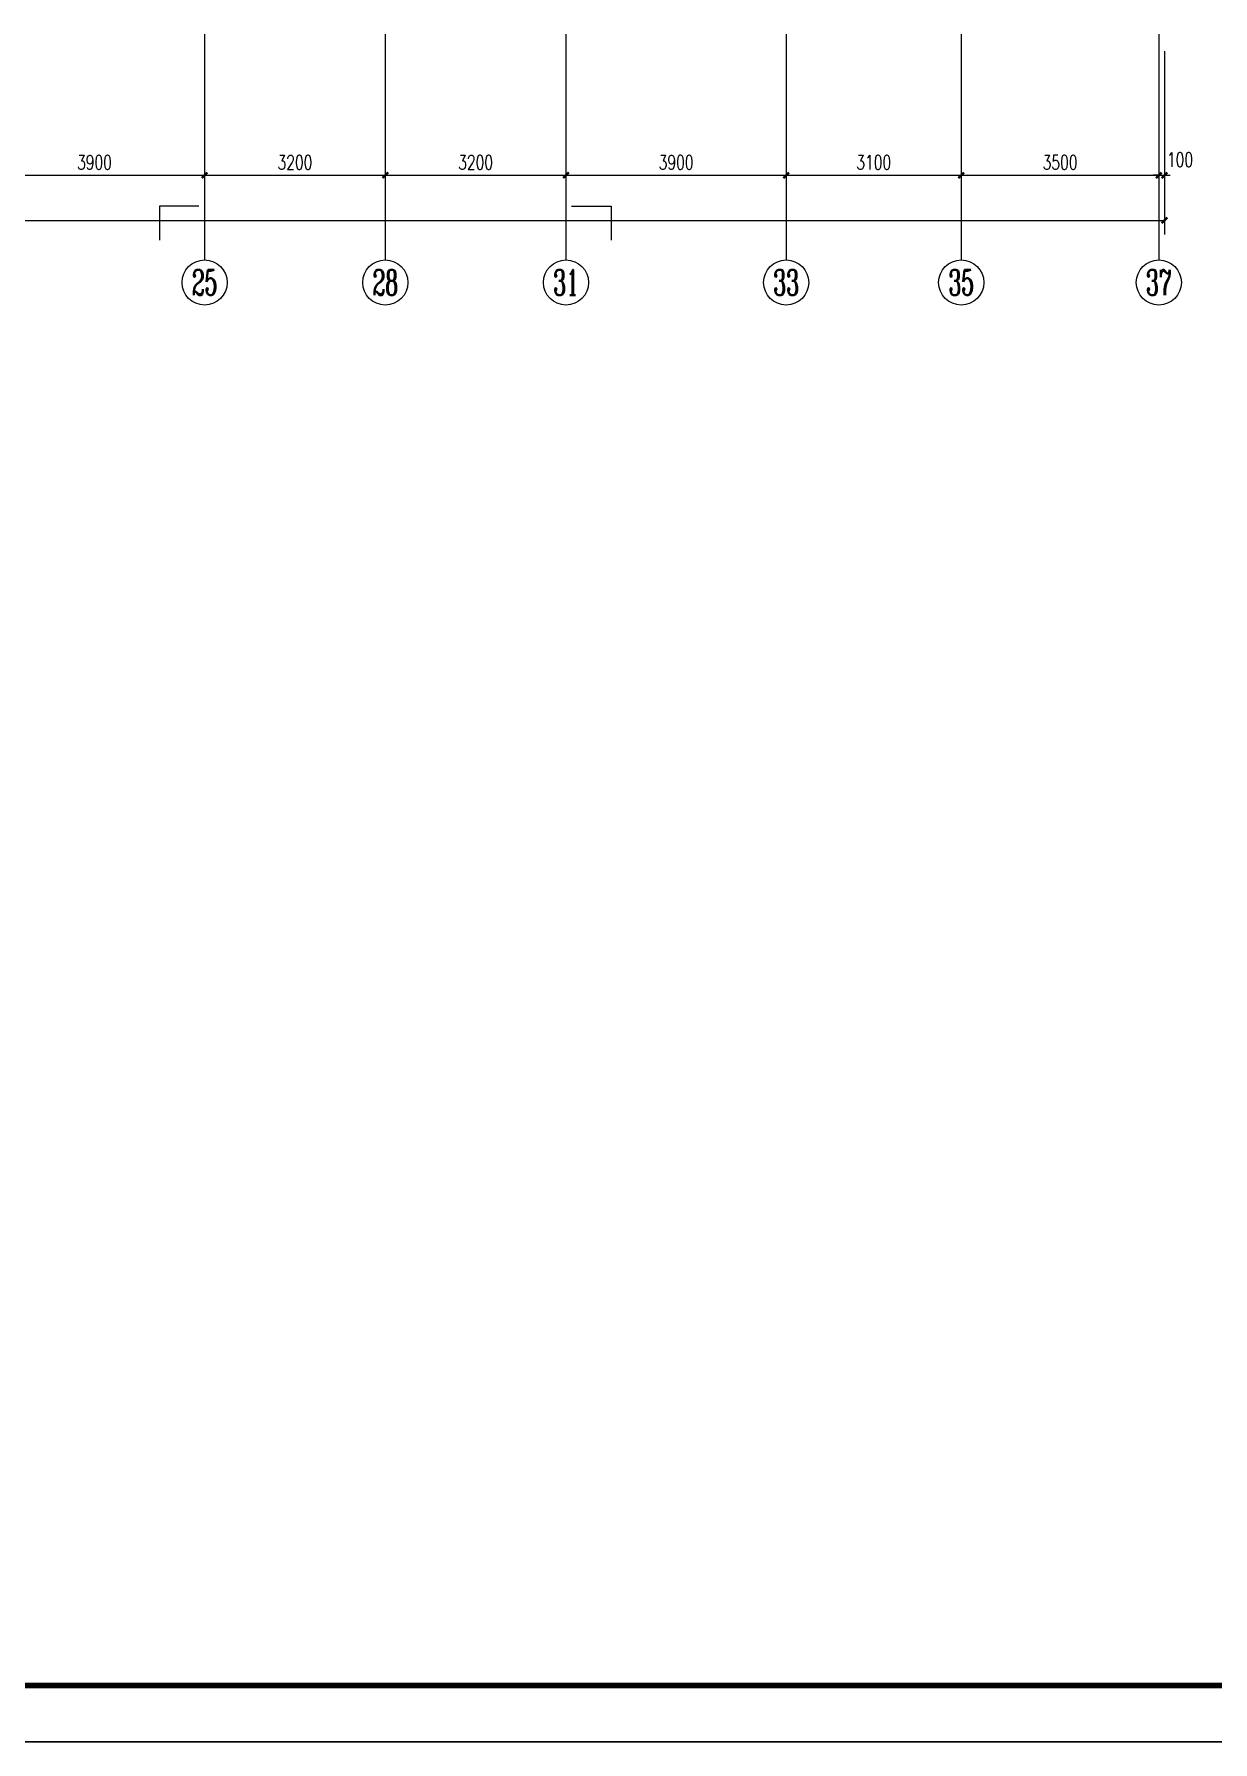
# Model space of a CAD drawing. Extents: x 393367 to 3005760, y 4998 to 826018.
# Drawn here: x 2527692 to 2548567, y 389162 to 419419 of the extents above; entities that cross this region are included whole.
import ezdxf
from ezdxf.enums import TextEntityAlignment as Align

# ---------------------------------------------------------------- set-up
doc = ezdxf.new("R2010")
doc.units = 0
doc.header["$LTSCALE"] = 1000
doc.layers.get('0').update_dxf_attribs({"linetype": 'CONTINUOUS'})
doc.layers.get('Defpoints').update_dxf_attribs({"linetype": 'CONTINUOUS'})
for name, color, linetype in [('-TK', 7, 'CONTINUOUS'), ('AXIS', 3, 'CONTINUOUS'), ('AXIS_TEXT', 7, 'CONTINUOUS'), ('ROOF', 183, 'CONTINUOUS')]:
    doc.layers.add(name, color=color, linetype=linetype)
doc.layers.add('yichutu', color=7, linetype='CONTINUOUS', true_color=0xffffff, plot=False)
doc.styles.add('_TCH_AXIS', font='COMPLEX', dxfattribs={"bigfont": 'GBCBIG'})
doc.styles.add('_TCH_DIM_T3', font='SIMPLEX', dxfattribs={"width": 0.705882, "bigfont": 'GBCBIG'})
doc.styles.add('COMPLEX', font='COMPLEX')
doc.dimstyles.new('_TCH_ARCH&&100', dxfattribs={"dimtxt": 255, "dimasz": 100, "dimexe": 250, "dimexo": 300, "dimgap": 100, "dimtad": 1, "dimdec": 0, "dimzin": 0, "dimdsep": 46, "dimtxsty": '_TCH_DIM_T3', "dimblk": 'ARCHTICK', "dimcen": 0.09, "dimclrt": 7, "dimazin": 2, "dimtfac": 1, "dimtdec": 0, "dimtix": 1, "dimtmove": 2, "dimatfit": 3, "dimldrblk": 'ARCHTICK', "dimfxl": 1, "dimtolj": 1, "dimtzin": 0, "dimarcsym": 0})

# ---------------------------------------------------------------- blocks, each defined once
blk = doc.blocks.new('_ArchTick')
at = {"color": 0, "linetype": 'ByBlock', "const_width": 0.4}
blk.add_lwpolyline([(-0.5, -0.5), (0.5, 0.5)], dxfattribs=at)
blk = doc.blocks.new('*D3191')
at = {"layer": 'AXIS', "color": 0, "lineweight": -2}
for p, q in [((61600, 4500), (61600, 2050)), ((61700, 4500), (61700, 2050)), ((61600, 2300), (61500, 2300)), ((61600, 2300), (61700, 2300)), ((61700, 2300), (61800, 2300))]:
    blk.add_line(p, q, dxfattribs=at)
at = {"layer": 'Defpoints', "color": 0}
for p in [(61600, 4800), (61700, 4800), (61700, 2300)]:
    blk.add_point(p, dxfattribs=at)
at = {"layer": 'AXIS', "color": 0, "lineweight": -2, "xscale": 100, "yscale": 100, "zscale": 100}
blk.add_blockref('_ArchTick', (61600, 2300), dxfattribs=at)
at = {"layer": 'AXIS', "color": 0, "lineweight": -2, "xscale": 100, "yscale": 100, "zscale": 100, "rotation": 180}
blk.add_blockref('_ArchTick', (61700, 2300), dxfattribs=at)
at = {"layer": 'AXIS', "color": 7, "insert": (61975, 2575), "char_height": 255, "attachment_point": 5, "style": '_TCH_DIM_T3'}
blk.add_mtext('\\A1;100', dxfattribs=at)
blk = doc.blocks.new('*D3192')
at = {"layer": 'AXIS', "color": 0, "lineweight": -2}
for p, q in [((58100, 4500), (58100, 2050)), ((61600, 4500), (61600, 2050)), ((58100, 2300), (61600, 2300))]:
    blk.add_line(p, q, dxfattribs=at)
at = {"layer": 'Defpoints', "color": 0}
for p in [(58100, 4800), (61600, 4800), (61600, 2300)]:
    blk.add_point(p, dxfattribs=at)
at = {"layer": 'AXIS', "color": 0, "lineweight": -2, "xscale": 100, "yscale": 100, "zscale": 100, "rotation": 180}
blk.add_blockref('_ArchTick', (58100, 2300), dxfattribs=at)
at = {"layer": 'AXIS', "color": 0, "lineweight": -2, "xscale": 100, "yscale": 100, "zscale": 100}
blk.add_blockref('_ArchTick', (61600, 2300), dxfattribs=at)
at = {"layer": 'AXIS', "color": 7, "insert": (59850, 2527), "char_height": 255, "attachment_point": 5, "style": '_TCH_DIM_T3'}
blk.add_mtext('\\A1;3500', dxfattribs=at)
blk = doc.blocks.new('*D3193')
at = {"layer": 'AXIS', "color": 0, "lineweight": -2}
for p, q in [((55000, 4500), (55000, 2050)), ((58100, 4500), (58100, 2050)), ((55000, 2300), (58100, 2300))]:
    blk.add_line(p, q, dxfattribs=at)
at = {"layer": 'Defpoints', "color": 0}
for p in [(55000, 4800), (58100, 4800), (58100, 2300)]:
    blk.add_point(p, dxfattribs=at)
at = {"layer": 'AXIS', "color": 0, "lineweight": -2, "xscale": 100, "yscale": 100, "zscale": 100, "rotation": 180}
blk.add_blockref('_ArchTick', (55000, 2300), dxfattribs=at)
at = {"layer": 'AXIS', "color": 0, "lineweight": -2, "xscale": 100, "yscale": 100, "zscale": 100}
blk.add_blockref('_ArchTick', (58100, 2300), dxfattribs=at)
at = {"layer": 'AXIS', "color": 7, "insert": (56550, 2527), "char_height": 255, "attachment_point": 5, "style": '_TCH_DIM_T3'}
blk.add_mtext('\\A1;3100', dxfattribs=at)
blk = doc.blocks.new('*D3194')
at = {"layer": 'AXIS', "color": 0, "lineweight": -2}
for p, q in [((51100, 4500), (51100, 2050)), ((55000, 4500), (55000, 2050)), ((51100, 2300), (55000, 2300))]:
    blk.add_line(p, q, dxfattribs=at)
at = {"layer": 'Defpoints', "color": 0}
for p in [(51100, 4800), (55000, 4800), (55000, 2300)]:
    blk.add_point(p, dxfattribs=at)
at = {"layer": 'AXIS', "color": 0, "lineweight": -2, "xscale": 100, "yscale": 100, "zscale": 100, "rotation": 180}
blk.add_blockref('_ArchTick', (51100, 2300), dxfattribs=at)
at = {"layer": 'AXIS', "color": 0, "lineweight": -2, "xscale": 100, "yscale": 100, "zscale": 100}
blk.add_blockref('_ArchTick', (55000, 2300), dxfattribs=at)
at = {"layer": 'AXIS', "color": 7, "insert": (53050, 2527), "char_height": 255, "attachment_point": 5, "style": '_TCH_DIM_T3'}
blk.add_mtext('\\A1;3900', dxfattribs=at)
blk = doc.blocks.new('*D3195')
at = {"layer": 'AXIS', "color": 0, "lineweight": -2}
for p, q in [((47900, 4500), (47900, 2050)), ((51100, 4500), (51100, 2050)), ((47900, 2300), (51100, 2300))]:
    blk.add_line(p, q, dxfattribs=at)
at = {"layer": 'Defpoints', "color": 0}
for p in [(47900, 4800), (51100, 4800), (51100, 2300)]:
    blk.add_point(p, dxfattribs=at)
at = {"layer": 'AXIS', "color": 0, "lineweight": -2, "xscale": 100, "yscale": 100, "zscale": 100, "rotation": 180}
blk.add_blockref('_ArchTick', (47900, 2300), dxfattribs=at)
at = {"layer": 'AXIS', "color": 0, "lineweight": -2, "xscale": 100, "yscale": 100, "zscale": 100}
blk.add_blockref('_ArchTick', (51100, 2300), dxfattribs=at)
at = {"layer": 'AXIS', "color": 7, "insert": (49500, 2527), "char_height": 255, "attachment_point": 5, "style": '_TCH_DIM_T3'}
blk.add_mtext('\\A1;3200', dxfattribs=at)
blk = doc.blocks.new('*D3196')
at = {"layer": 'AXIS', "color": 0, "lineweight": -2}
for p, q in [((44700, 4500), (44700, 2050)), ((47900, 4500), (47900, 2050)), ((44700, 2300), (47900, 2300))]:
    blk.add_line(p, q, dxfattribs=at)
at = {"layer": 'Defpoints', "color": 0}
for p in [(44700, 4800), (47900, 4800), (47900, 2300)]:
    blk.add_point(p, dxfattribs=at)
at = {"layer": 'AXIS', "color": 0, "lineweight": -2, "xscale": 100, "yscale": 100, "zscale": 100, "rotation": 180}
blk.add_blockref('_ArchTick', (44700, 2300), dxfattribs=at)
at = {"layer": 'AXIS', "color": 0, "lineweight": -2, "xscale": 100, "yscale": 100, "zscale": 100}
blk.add_blockref('_ArchTick', (47900, 2300), dxfattribs=at)
at = {"layer": 'AXIS', "color": 7, "insert": (46300, 2527), "char_height": 255, "attachment_point": 5, "style": '_TCH_DIM_T3'}
blk.add_mtext('\\A1;3200', dxfattribs=at)
blk = doc.blocks.new('*D3197')
at = {"layer": 'AXIS', "color": 0, "lineweight": -2}
for p, q in [((40800, 4500), (40800, 2050)), ((44700, 4500), (44700, 2050)), ((40800, 2300), (44700, 2300))]:
    blk.add_line(p, q, dxfattribs=at)
at = {"layer": 'Defpoints', "color": 0}
for p in [(40800, 4800), (44700, 4800), (44700, 2300)]:
    blk.add_point(p, dxfattribs=at)
at = {"layer": 'AXIS', "color": 0, "lineweight": -2, "xscale": 100, "yscale": 100, "zscale": 100, "rotation": 180}
blk.add_blockref('_ArchTick', (40800, 2300), dxfattribs=at)
at = {"layer": 'AXIS', "color": 0, "lineweight": -2, "xscale": 100, "yscale": 100, "zscale": 100}
blk.add_blockref('_ArchTick', (44700, 2300), dxfattribs=at)
at = {"layer": 'AXIS', "color": 7, "insert": (42750, 2527), "char_height": 255, "attachment_point": 5, "style": '_TCH_DIM_T3'}
blk.add_mtext('\\A1;3900', dxfattribs=at)
blk = doc.blocks.new('*D3247')
at = {"layer": 'AXIS', "color": 0, "lineweight": -2}
for p, q in [((6700, 4500), (6700, 1250)), ((61700, 4500), (61700, 1250)), ((6700, 1500), (61700, 1500))]:
    blk.add_line(p, q, dxfattribs=at)
at = {"layer": 'Defpoints', "color": 0}
for p in [(6700, 4800), (61700, 4800), (61700, 1500)]:
    blk.add_point(p, dxfattribs=at)
at = {"layer": 'AXIS', "color": 0, "lineweight": -2, "xscale": 100, "yscale": 100, "zscale": 100, "rotation": 180}
blk.add_blockref('_ArchTick', (6700, 1500), dxfattribs=at)
at = {"layer": 'AXIS', "color": 0, "lineweight": -2, "xscale": 100, "yscale": 100, "zscale": 100}
blk.add_blockref('_ArchTick', (61700, 1500), dxfattribs=at)
at = {"layer": 'AXIS', "color": 7, "insert": (34200, 1727), "char_height": 255, "attachment_point": 5, "style": '_TCH_DIM_T3'}
blk.add_mtext('\\A1;55000', dxfattribs=at)
blk = doc.blocks.new('_axiso')
blk.add_circle((0, 0), 0.5)
at = {"layer": 'AXIS_TEXT', "style": 'COMPLEX', "width": 1.041667}
blk.add_attdef('A', text='', height=0.56, dxfattribs=at).set_placement((-0.25, -0.28), (0.25, -0.28), align=Align.FIT)
blk = doc.blocks.new('A1')
blk.add_lwpolyline([(0, 59400), (0, 0), (84100, 0), (84100, 59400)], close=True)
at = {"const_width": 100}
blk.add_lwpolyline([(2500, 58400), (2500, 1000), (83100, 1000), (83100, 58400)], close=True, dxfattribs=at)
blk = doc.blocks.new('yct-841-594-84100-59400-100-1000')
at = {"layer": 'yichutu', "color": 7, "true_color": 0xffffff}
blk.add_lwpolyline([(0, 0), (0, 59400), (84100, 59400), (84100, 0)], close=True, dxfattribs=at)
blk = doc.blocks.new('A$C427E36F2')
at = {"layer": 'AXIS'}
for p, q in [((44700, 4800), (44700, 800)), ((47900, 4800), (47900, 800)), ((51100, 4800), (51100, 800)), ((55000, 4800), (55000, 800)), ((58100, 4800), (58100, 800)), ((61600, 4800), (61600, 800))]:
    blk.add_line(p, q, dxfattribs=at)
ref = blk.add_blockref('_axiso', (44700, 400), dxfattribs=dict(at, xscale=800, yscale=800, zscale=800))
ref.add_attrib('A', '25', dxfattribs={"layer": 'AXIS_TEXT', "height": 452.55, "style": '_TCH_AXIS', "width": 0.617647}).set_placement((44473.7, 173.7), (44926.3, 173.7), align=Align.FIT)
ref = blk.add_blockref('_axiso', (47900, 400), dxfattribs=dict(at, xscale=800, yscale=800, zscale=800))
ref.add_attrib('A', '28', dxfattribs={"layer": 'AXIS_TEXT', "height": 452.55, "style": '_TCH_AXIS', "width": 0.617647}).set_placement((47673.7, 173.7), (48126.3, 173.7), align=Align.FIT)
ref = blk.add_blockref('_axiso', (51100, 400), dxfattribs=dict(at, xscale=800, yscale=800, zscale=800))
ref.add_attrib('A', '31', dxfattribs={"layer": 'AXIS_TEXT', "height": 452.55, "style": '_TCH_AXIS', "width": 0.75}).set_placement((50873.7, 173.7), (51326.3, 173.7), align=Align.FIT)
ref = blk.add_blockref('_axiso', (55000, 400), dxfattribs=dict(at, xscale=800, yscale=800, zscale=800))
ref.add_attrib('A', '33', dxfattribs={"layer": 'AXIS_TEXT', "height": 452.55, "style": '_TCH_AXIS', "width": 0.636364}).set_placement((54773.7, 173.7), (55226.3, 173.7), align=Align.FIT)
ref = blk.add_blockref('_axiso', (58100, 400), dxfattribs=dict(at, xscale=800, yscale=800, zscale=800))
ref.add_attrib('A', '35', dxfattribs={"layer": 'AXIS_TEXT', "height": 452.55, "style": '_TCH_AXIS', "width": 0.636364}).set_placement((57873.7, 173.7), (58326.3, 173.7), align=Align.FIT)
ref = blk.add_blockref('_axiso', (61600, 400), dxfattribs=dict(at, xscale=800, yscale=800, zscale=800))
ref.add_attrib('A', '37', dxfattribs={"layer": 'AXIS_TEXT', "height": 452.55, "style": '_TCH_AXIS', "width": 0.636364}).set_placement((61373.7, 173.7), (61826.3, 173.7), align=Align.FIT)
for p1, p2, distance, picture, middle in [((6700, 4800), (61700, 4800), -3300, '*D3247', (34200, 1727.5)), ((40800, 4800), (44700, 4800), -2500, '*D3197', (42750, 2527.5)), ((44700, 4800), (47900, 4800), -2500, '*D3196', (46300, 2527.5)), ((47900, 4800), (51100, 4800), -2500, '*D3195', (49500, 2527.5)), ((51100, 4800), (55000, 4800), -2500, '*D3194', (53050, 2527.5)), ((55000, 4800), (58100, 4800), -2500, '*D3193', (56550, 2527.5)), ((58100, 4800), (61600, 4800), -2500, '*D3192', (59850, 2527.5))]:
    dim = blk.add_aligned_dim(p1=p1, p2=p2, distance=distance, dimstyle='_TCH_ARCH&&100', dxfattribs=at)
    dim.commit()
    dim.dimension.update_dxf_attribs({"geometry": picture, "text_midpoint": middle})
dim = blk.add_linear_dim(base=(61700, 2300), p1=(61600, 4800), p2=(61700, 4800), angle=0, dimstyle='_TCH_ARCH&&100', dxfattribs=at)
dim.commit()
dim.dimension.update_dxf_attribs({"geometry": '*D3191', "text_midpoint": (61975, 2575), "dimtype": 129})

msp = doc.modelspace()

# ---------------------------------------------------------------- linework, layer by layer
at = {"layer": 'ROOF'}
for points in [[(2530610.52153, 416371.00469), (2529910.61821, 416371.00469), (2529910.61821, 415771.00469)], [(2537210.71172, 416371.00469), (2537910.61504, 416371.00469), (2537910.61504, 415771.00469)]]:
    msp.add_lwpolyline(points, dxfattribs=at)

# ---------------------------------------------------------------- block references
at = {"layer": '-TK'}
msp.add_blockref('A1', (2480869.24175, 389162.12225), dxfattribs=at)
msp.add_blockref('A$C427E36F2', (2486010.61679, 414618.6659))
at = {"layer": 'yichutu'}
msp.add_blockref('yct-841-594-84100-59400-100-1000', (2480869.24175, 389162.12225), dxfattribs=at)

doc.saveas('drawing.dxf')
